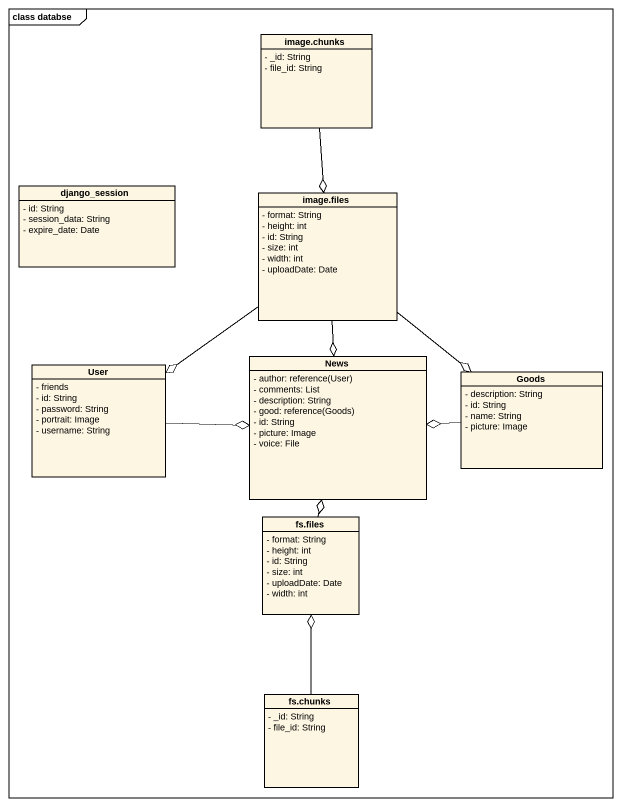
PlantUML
@startuml
mainframe class databse
hide circle
hide empty members
skinparam classAttributeIconSize 0
class "image.chunks" as image_chunks {
  - _id: String
  - file_id: String
}
class django_session {
  - id: String
  - session_data: String
  - expire_date: Date
}
class "image.files" as image_files {
  - format: String
  - height: int
  - id: String
  - size: int
  - width: int
  - uploadDate: Date
}
class News {
  {field} - author: reference(User)
  - comments: List
  - description: String
  {field} - good: reference(Goods)
  - id: String
  - picture: Image
  - voice: File
}
class User {
  - friends
  - id: String
  - password: String
  - portrait: Image
  - username: String
}
class Goods {
  - description: String
  - id: String
  - name: String
  - picture: Image
}
class "fs.files" as fs_files {
  - format: String
  - height: int
  - id: String
  - size: int
  - uploadDate: Date
  - width: int
}
class "fs.chunks" as fs_chunks {
  - _id: String
  - file_id: String
}
image_chunks --o image_files
image_files --o News
image_files --o User
image_files --o Goods
User -right-o News
Goods -left-o News
fs_files -up-o News
fs_chunks -up-o fs_files
@enduml
